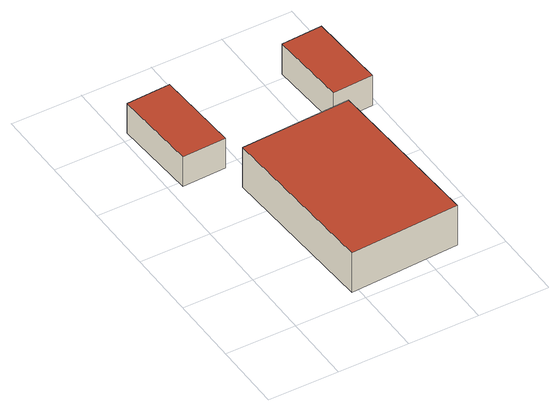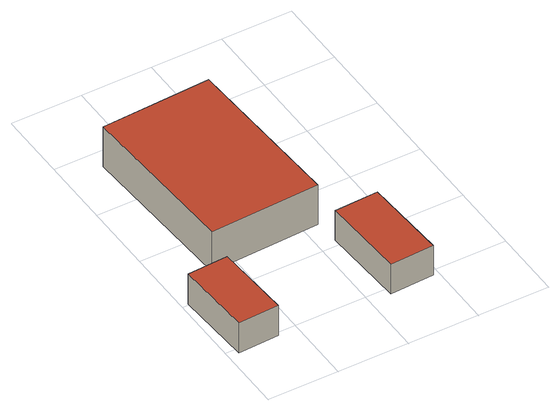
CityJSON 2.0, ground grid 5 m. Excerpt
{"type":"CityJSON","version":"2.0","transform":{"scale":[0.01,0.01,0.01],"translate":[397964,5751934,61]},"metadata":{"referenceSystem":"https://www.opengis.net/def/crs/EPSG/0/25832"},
"CityObjects":{
"building1":{"type":"Building","attributes":{"Gemeindeschluessel":"05515000","Geometrietyp2DReferenz":"3000","function":"31001_2600","roofType":"1000","measuredHeight":2.39},"geometry":[{"type":"Solid","lod":"2","boundaries":[[[[0,1,2,3]],[[4,5,1,0]],[[6,7,5,4]],[[3,2,7,6]],[[4,0,3,6]],[[1,5,7,2]]]],"semantics":{"surfaces":[{"type":"WallSurface"},{"type":"RoofSurface"},{"type":"GroundSurface"}],"values":[[0,0,0,0,1,2]]}}]},
"building2":{"type":"Building","attributes":{"Gemeindeschluessel":"05515000","Geometrietyp2DReferenz":"3000","function":"31001_2600","roofType":"1000","measuredHeight":3.19},"address":[{"country":"Germany","locality":"Münster","thoroughfareNumber":"54","thoroughfareName":"Steinbrede"}],"geometry":[{"type":"Solid","lod":"2","boundaries":[[[[8,9,10,11]],[[12,13,9,8]],[[14,15,13,12]],[[11,10,15,14]],[[12,8,11,14]],[[9,13,15,10]]]],"semantics":{"surfaces":[{"type":"WallSurface"},{"type":"RoofSurface"},{"type":"GroundSurface"}],"values":[[0,0,0,0,1,2]]}}]},
"building3":{"type":"Building","attributes":{"Gemeindeschluessel":"05515000","Geometrietyp2DReferenz":"3000","function":"31001_2600","roofType":"1000","measuredHeight":2.43},"geometry":[{"type":"Solid","lod":"2","boundaries":[[[[16,17,18,19]],[[20,21,17,16]],[[22,23,21,20]],[[19,18,23,22]],[[20,16,19,22]],[[17,21,23,18]]]],"semantics":{"surfaces":[{"type":"WallSurface"},{"type":"RoofSurface"},{"type":"GroundSurface"}],"values":[[0,0,0,0,1,2]]}}]}
},
"vertices":[
[80,1445,300],[80,1445,62],[391,1460,62],[391,1460,300],[49,2048,300],[49,2048,62],[361,2064,300],[361,2064,62],
[453,88,367],[453,88,48],[1231,126,48],[1231,126,367],[395,1268,367],[395,1268,48],[1174,1305,367],[1174,1305,48],
[1170,1478,299],[1170,1478,57],[1459,1493,57],[1459,1493,299],[1142,2029,299],[1142,2029,57],[1431,2044,299],[1431,2044,57]
]}
